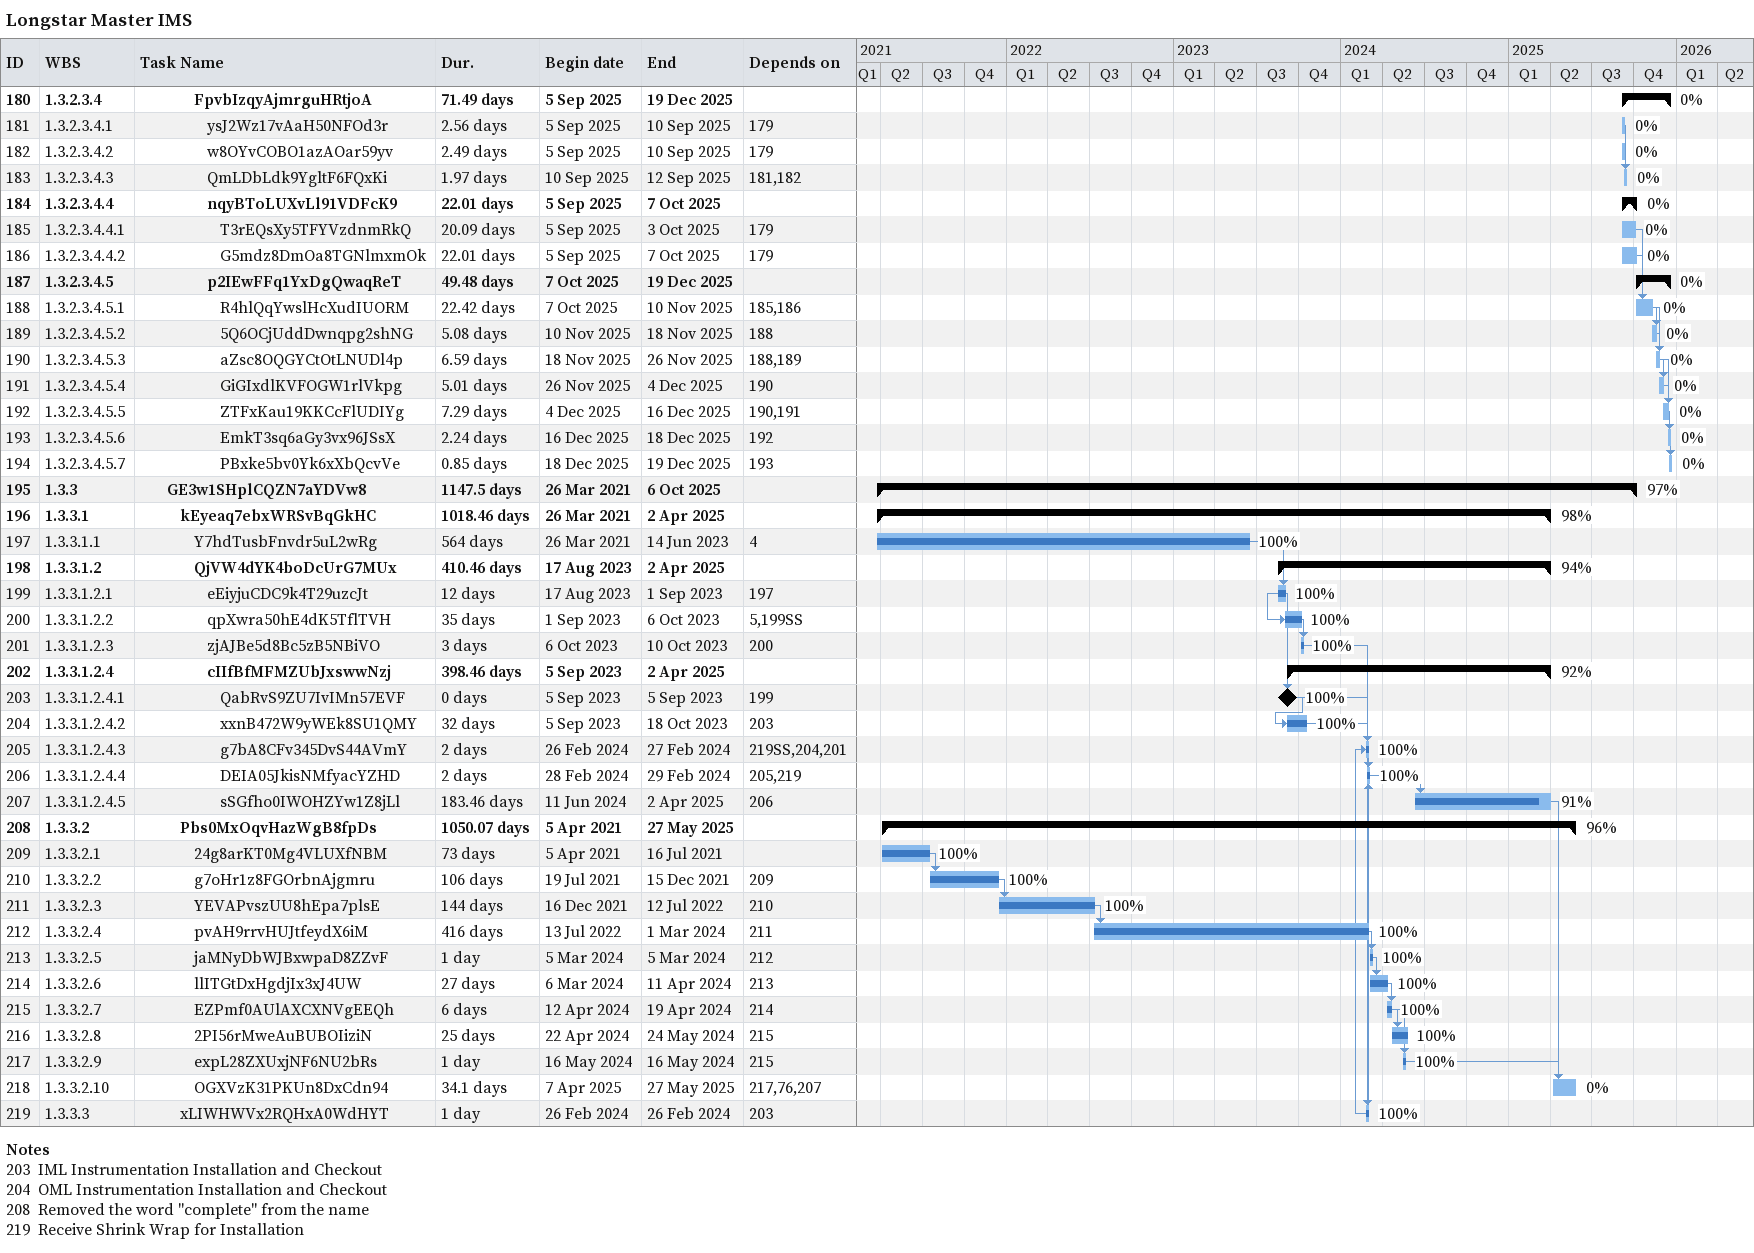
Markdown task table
Longstar Master IMS

| ID | WBS | Task | Duration | Start | Finish | Predecessors | % complete |
|---|---|---|---|---|---|---|---|
| 180 | 1.3.2.3.4 | **FpvbIzqyAjmrguHRtjoA** | 71.49d | 2025-09-05 | 2025-12-19 |  | 0 |
| 181 | 1.3.2.3.4.1 | ysJ2Wz17vAaH50NFOd3r | 2.56d | 2025-09-05 | 2025-09-10 | 179 | 0 |
| 182 | 1.3.2.3.4.2 | w8OYvCOBO1azAOar59yv | 2.49d | 2025-09-05 | 2025-09-10 | 179 | 0 |
| 183 | 1.3.2.3.4.3 | QmLDbLdk9YgltF6FQxKi | 1.97d | 2025-09-10 | 2025-09-12 | 181, 182 | 0 |
| 184 | 1.3.2.3.4.4 | **nqyBToLUXvLl91VDFcK9** | 22.01d | 2025-09-05 | 2025-10-07 |  | 0 |
| 185 | 1.3.2.3.4.4.1 | T3rEQsXy5TFYVzdnmRkQ | 20.09d | 2025-09-05 | 2025-10-03 | 179 | 0 |
| 186 | 1.3.2.3.4.4.2 | G5mdz8DmOa8TGNlmxmOk | 22.01d | 2025-09-05 | 2025-10-07 | 179 | 0 |
| 187 | 1.3.2.3.4.5 | **p2IEwFFq1YxDgQwaqReT** | 49.48d | 2025-10-07 | 2025-12-19 |  | 0 |
| 188 | 1.3.2.3.4.5.1 | R4hlQqYwslHcXudIUORM | 22.42d | 2025-10-07 | 2025-11-10 | 185, 186 | 0 |
| 189 | 1.3.2.3.4.5.2 | 5Q6OCjUddDwnqpg2shNG | 5.08d | 2025-11-10 | 2025-11-18 | 188 | 0 |
| 190 | 1.3.2.3.4.5.3 | aZsc8OQGYCtOtLNUDl4p | 6.59d | 2025-11-18 | 2025-11-26 | 188, 189 | 0 |
| 191 | 1.3.2.3.4.5.4 | GiGIxdlKVFOGW1rlVkpg | 5.01d | 2025-11-26 | 2025-12-04 | 190 | 0 |
| 192 | 1.3.2.3.4.5.5 | ZTFxKau19KKCcFlUDIYg | 7.29d | 2025-12-04 | 2025-12-16 | 190, 191 | 0 |
| 193 | 1.3.2.3.4.5.6 | EmkT3sq6aGy3vx96JSsX | 2.24d | 2025-12-16 | 2025-12-18 | 192 | 0 |
| 194 | 1.3.2.3.4.5.7 | PBxke5bv0Yk6xXbQcvVe | 0.85d | 2025-12-18 | 2025-12-19 | 193 | 0 |
| 195 | 1.3.3 | **GE3w1SHplCQZN7aYDVw8** | 1147.5d | 2021-03-26 | 2025-10-06 |  | 97 |
| 196 | 1.3.3.1 | **kEyeaq7ebxWRSvBqGkHC** | 1018.46d | 2021-03-26 | 2025-04-02 |  | 98 |
| 197 | 1.3.3.1.1 | Y7hdTusbFnvdr5uL2wRg | 564d | 2021-03-26 | 2023-06-14 | 4 | 100 |
| 198 | 1.3.3.1.2 | **QjVW4dYK4boDcUrG7MUx** | 410.46d | 2023-08-17 | 2025-04-02 |  | 94 |
| 199 | 1.3.3.1.2.1 | eEiyjuCDC9k4T29uzcJt | 12d | 2023-08-17 | 2023-09-01 | 197 | 100 |
| 200 | 1.3.3.1.2.2 | qpXwra50hE4dK5TflTVH | 35d | 2023-09-01 | 2023-10-06 | 5, 199SS | 100 |
| 201 | 1.3.3.1.2.3 | zjAJBe5d8Bc5zB5NBiVO | 3d | 2023-10-06 | 2023-10-10 | 200 | 100 |
| 202 | 1.3.3.1.2.4 | **cIIfBfMFMZUbJxswwNzj** | 398.46d | 2023-09-05 | 2025-04-02 |  | 92 |
| 203 | 1.3.3.1.2.4.1 | QabRvS9ZU7IvIMn57EVF | 0d | 2023-09-05 | 2023-09-05 | 199 | 100 |
| 204 | 1.3.3.1.2.4.2 | xxnB472W9yWEk8SU1QMY | 32d | 2023-09-05 | 2023-10-18 | 203 | 100 |
| 205 | 1.3.3.1.2.4.3 | g7bA8CFv345DvS44AVmY | 2d | 2024-02-26 | 2024-02-27 | 219SS, 204, 201 | 100 |
| 206 | 1.3.3.1.2.4.4 | DEIA05JkisNMfyacYZHD | 2d | 2024-02-28 | 2024-02-29 | 205, 219 | 100 |
| 207 | 1.3.3.1.2.4.5 | sSGfho0IWOHZYw1Z8jLl | 183.46d | 2024-06-11 | 2025-04-02 | 206 | 91 |
| 208 | 1.3.3.2 | **Pbs0MxOqvHazWgB8fpDs** | 1050.07d | 2021-04-05 | 2025-05-27 |  | 96 |
| 209 | 1.3.3.2.1 | 24g8arKT0Mg4VLUXfNBM | 73d | 2021-04-05 | 2021-07-16 |  | 100 |
| 210 | 1.3.3.2.2 | g7oHr1z8FGOrbnAjgmru | 106d | 2021-07-19 | 2021-12-15 | 209 | 100 |
| 211 | 1.3.3.2.3 | YEVAPvszUU8hEpa7plsE | 144d | 2021-12-16 | 2022-07-12 | 210 | 100 |
| 212 | 1.3.3.2.4 | pvAH9rrvHUJtfeydX6iM | 416d | 2022-07-13 | 2024-03-01 | 211 | 100 |
| 213 | 1.3.3.2.5 | jaMNyDbWJBxwpaD8ZZvF | 1d | 2024-03-05 | 2024-03-05 | 212 | 100 |
| 214 | 1.3.3.2.6 | llITGtDxHgdjIx3xJ4UW | 27d | 2024-03-06 | 2024-04-11 | 213 | 100 |
| 215 | 1.3.3.2.7 | EZPmf0AUlAXCXNVgEEQh | 6d | 2024-04-12 | 2024-04-19 | 214 | 100 |
| 216 | 1.3.3.2.8 | 2PI56rMweAuBUBOIiziN | 25d | 2024-04-22 | 2024-05-24 | 215 | 100 |
| 217 | 1.3.3.2.9 | expL28ZXUxjNF6NU2bRs | 1d | 2024-05-16 | 2024-05-16 | 215 | 100 |
| 218 | 1.3.3.2.10 | OGXVzK31PKUn8DxCdn94 | 34.1d | 2025-04-07 | 2025-05-27 | 217, 76, 207 | 0 |
| 219 | 1.3.3.3 | xLIWHWVx2RQHxA0WdHYT | 1d | 2024-02-26 | 2024-02-26 | 203 | 100 |

Notes
- 203: IML Instrumentation Installation and Checkout
- 204: OML Instrumentation Installation and Checkout
- 208: Removed the word "complete" from the name
- 219: Receive Shrink Wrap for Installation
